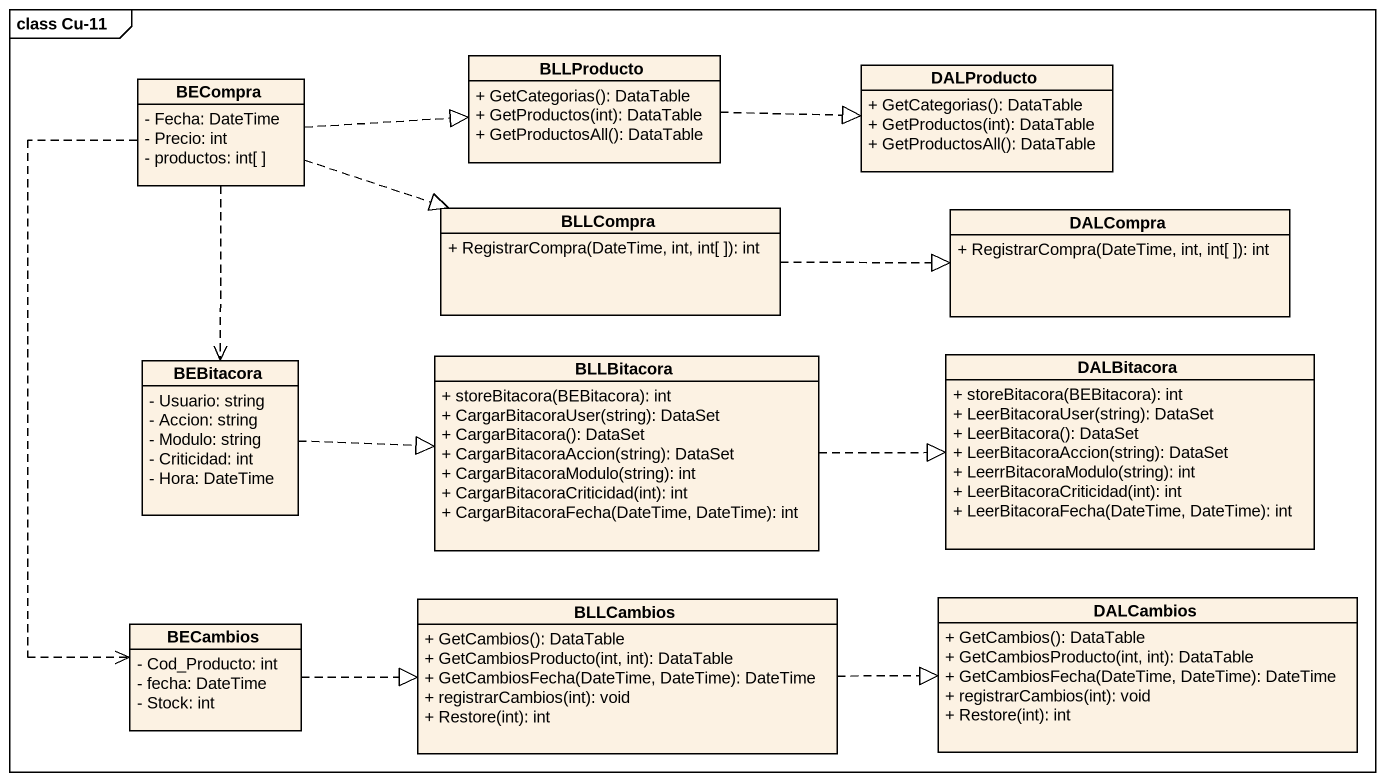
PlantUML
@startuml
mainframe class Cu-11
hide circle
hide empty members
skinparam classAttributeIconSize 0
class BECompra {
  - Fecha: DateTime
  - Precio: int
  - productos: int[ ]
}
class BLLProducto {
  + GetCategorias(): DataTable
  + GetProductos(int): DataTable
  + GetProductosAll(): DataTable
}
class DALProducto {
  + GetCategorias(): DataTable
  + GetProductos(int): DataTable
  + GetProductosAll(): DataTable
}
class BLLCompra {
  + RegistrarCompra(DateTime, int, int[ ]): int
}
class DALCompra {
  + RegistrarCompra(DateTime, int, int[ ]): int
}
class BEBitacora {
  - Usuario: string
  - Accion: string
  - Modulo: string
  - Criticidad: int
  - Hora: DateTime
}
class BLLBitacora {
  + storeBitacora(BEBitacora): int
  + CargarBitacoraUser(string): DataSet
  + CargarBitacora(): DataSet
  + CargarBitacoraAccion(string): DataSet
  + CargarBitacoraModulo(string): int
  + CargarBitacoraCriticidad(int): int
  + CargarBitacoraFecha(DateTime, DateTime): int
}
class DALBitacora {
  + storeBitacora(BEBitacora): int
  + LeerBitacoraUser(string): DataSet
  + LeerBitacora(): DataSet
  + LeerBitacoraAccion(string): DataSet
  + LeerrBitacoraModulo(string): int
  + LeerBitacoraCriticidad(int): int
  + LeerBitacoraFecha(DateTime, DateTime): int
}
class BECambios {
  - Cod_Producto: int
  - fecha: DateTime
  - Stock: int
}
class BLLCambios {
  + GetCambios(): DataTable
  + GetCambiosProducto(int, int): DataTable
  + GetCambiosFecha(DateTime, DateTime): DateTime
  + registrarCambios(int): void
  + Restore(int): int
}
class DALCambios {
  + GetCambios(): DataTable
  + GetCambiosProducto(int, int): DataTable
  + GetCambiosFecha(DateTime, DateTime): DateTime
  + registrarCambios(int): void
  + Restore(int): int
}
BECompra .right.|> BLLProducto
BECompra .right.|> BLLCompra
BECompra ..> BEBitacora
BECompra ..> BECambios
BLLProducto .right.|> DALProducto
BLLCompra .right.|> DALCompra
BEBitacora .right.|> BLLBitacora
BLLBitacora .right.|> DALBitacora
BECambios .right.|> BLLCambios
BLLCambios .right.|> DALCambios
@enduml
